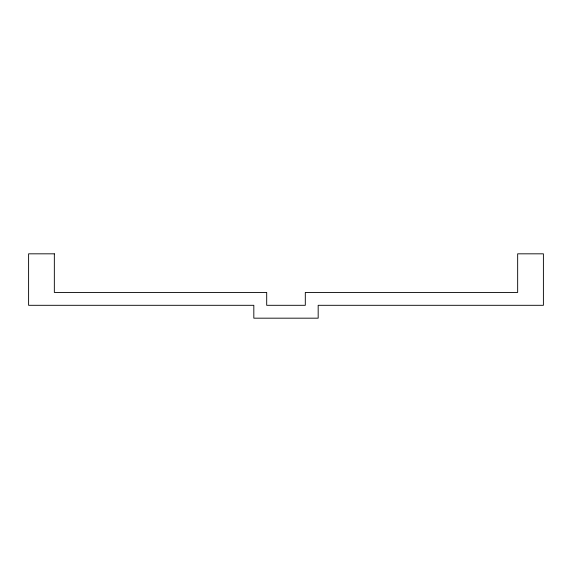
<?xml version="1.0" encoding="UTF-8"?>
<svg xmlns="http://www.w3.org/2000/svg" width="572" height="572" viewBox="0 0 572 572"><rect width="100%" height="100%" fill="white"/><g stroke="black" fill="none" stroke-linecap="round" stroke-linejoin="round"><path stroke-width="0.86" d="M54.34 253.825L28.6 253.825L28.6 305.305L253.825 305.305L253.825 318.175L318.175 318.175L318.175 305.305L543.4 305.305L543.4 253.825L517.66 253.825L517.66 292.435L305.305 292.435L305.305 305.305L266.695 305.305L266.695 292.435L54.34 292.435L54.34 253.825"/></g></svg>
